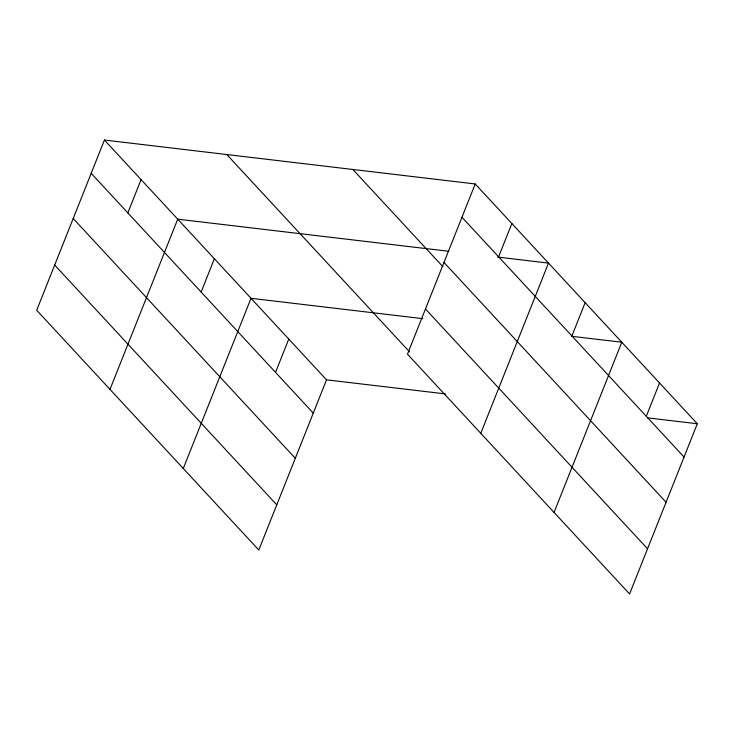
<?xml version="1.0" encoding="UTF-8"?>
<svg xmlns="http://www.w3.org/2000/svg" width="734" height="734" viewBox="0 0 734 734"><rect width="100%" height="100%" fill="white"/><g stroke="black" fill="none" stroke-linecap="round" stroke-linejoin="round"><path stroke-width="1.1" d="M104.43 140.038L36.7 310.243L258.79 550.032L326.52 379.827L104.43 140.038L475.21 183.968L697.3 423.757L629.57 593.962L407.48 354.173L475.21 183.968M127.835 212.888L141.075 179.601M109.99 389.369L177.72 219.163L448.804 251.285M201.125 292.013L214.365 258.735M183.28 468.503L251.01 298.298L422.894 318.666M275.525 372.349L288.765 339.062M498.606 256.817L511.855 223.531M480.77 433.308L548.5 263.102L497.514 257.056M571.896 335.952L585.145 302.665M554.06 512.433L621.79 342.228L571.942 336.328M646.296 416.279L659.545 382.992M326.52 379.827L445.483 393.919M647.452 417.848L697.3 423.757M461.961 217.255L684.051 457.043M443.987 262.442L666.077 502.23M352.852 169.471L442.941 266.736M425.454 308.986L647.544 548.784M226.788 154.535L409.581 351.898M91.19 173.325L313.28 413.114M73.207 218.503L295.297 458.291M54.683 265.057L276.773 504.845"/></g></svg>
